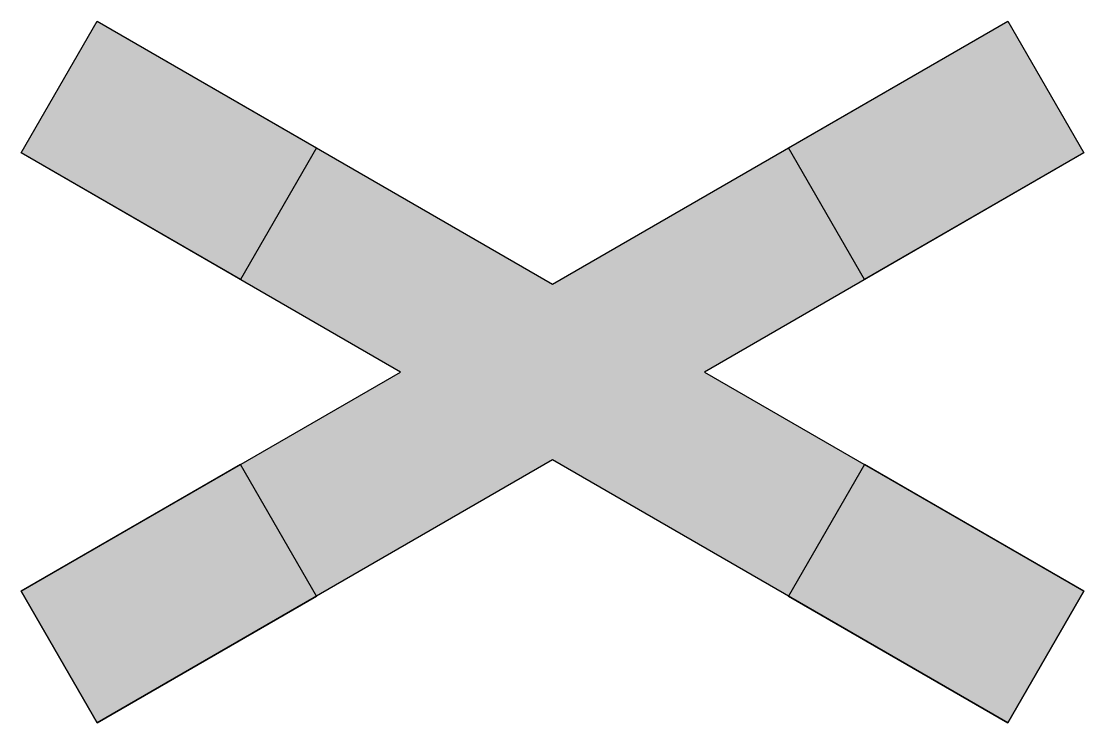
# Model space of a CAD drawing. Header units: millimetres. Extents: x 0 to 444, y 0 to 293.
import ezdxf

# ---------------------------------------------------------------- set-up
doc = ezdxf.new("R2010")
doc.units = ezdxf.units.MM

msp = doc.modelspace()

# ---------------------------------------------------------------- hatches: boundary and pattern name
for color, points in [(254, [(31.8216, 293.1906), (222.1699, 183.2933), (412.5172, 293.1906), (444.2672, 238.1972), (285.6699, 146.6309), (444.2672, 55.0656), (412.5172, 0.0722), (222.1699, 109.9695), (31.8216, 0.0722), (0.0716, 55.0656), (158.6699, 146.6309), (0.0716, 238.1972)]), (22, [(31.8216, 293.1906), (123.4765, 240.274), (91.7265, 185.2805), (0.0716, 238.1972)]), (22, [(412.5172, 293.1906), (444.2672, 238.1972), (352.6123, 185.2805), (320.8623, 240.274)]), (22, [(31.8216, 0.0722), (123.4765, 52.9888), (91.7265, 107.9823), (0.0716, 55.0656)]), (22, [(412.5172, 0.0722), (444.2672, 55.0656), (352.6123, 107.9823), (320.8623, 52.9888)])]:
    msp.add_hatch(color=color).paths.add_polyline_path(points)

# ---------------------------------------------------------------- linework, layer by layer
at = {"color": 254}
msp.add_lwpolyline([(31.8216, 293.1906), (222.1699, 183.2933), (412.5172, 293.1906), (444.2672, 238.1972), (285.6699, 146.6309), (444.2672, 55.0656), (412.5172, 0.0722), (222.1699, 109.9695), (31.8216, 0.0722), (0.0716, 55.0656), (158.6699, 146.6309), (0.0716, 238.1972), (31.8216, 293.1906)], dxfattribs=at)
at = {"color": 22}
for points in [[(31.8216, 293.1906), (123.4765, 240.274), (91.7265, 185.2805), (0.0716, 238.1972), (31.8216, 293.1906)], [(412.5172, 293.1906), (444.2672, 238.1972), (352.6123, 185.2805), (320.8623, 240.274), (412.5172, 293.1906)], [(31.8216, 0.0722), (123.4765, 52.9888), (91.7265, 107.9823), (0.0716, 55.0656), (31.8216, 0.0722)], [(412.5172, 0.0722), (444.2672, 55.0656), (352.6123, 107.9823), (320.8623, 52.9888), (412.5172, 0.0722)]]:
    msp.add_lwpolyline(points, dxfattribs=at)

doc.saveas('drawing.dxf')
